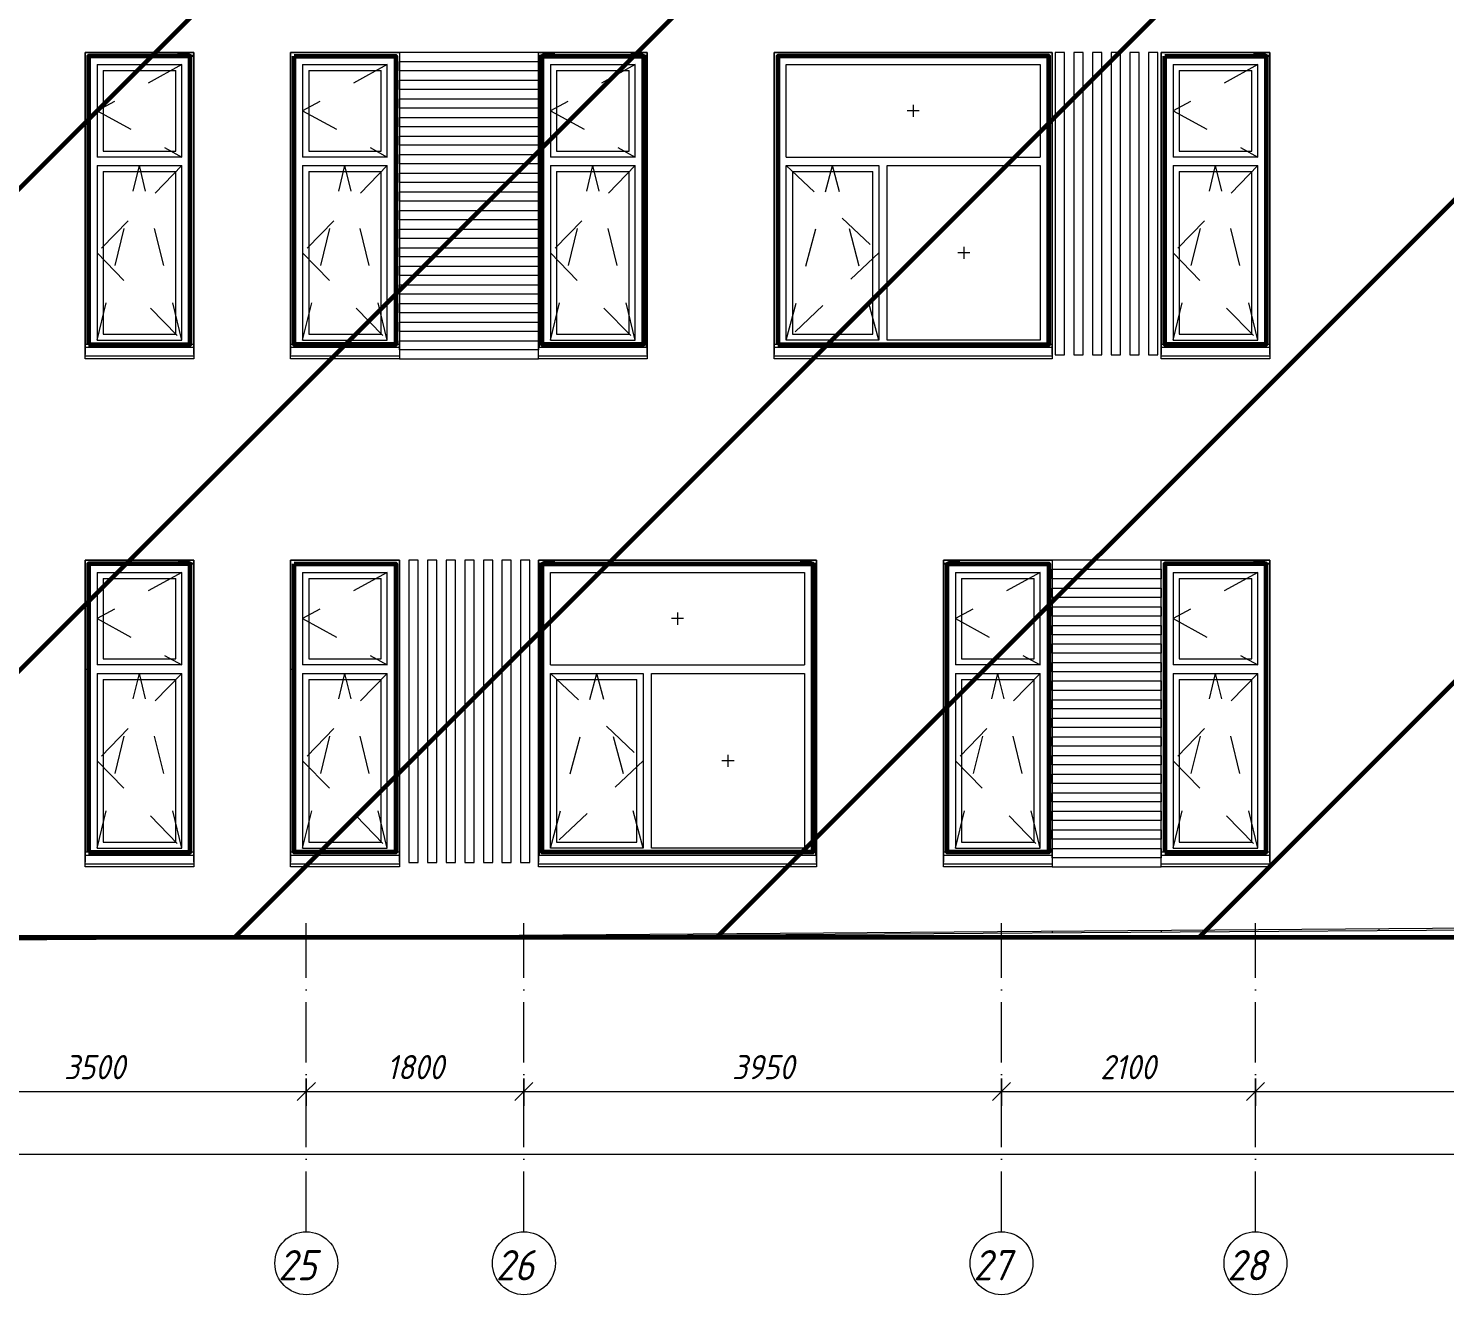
# Model space of a CAD drawing. Header units: millimetres. Extents: x 3914 to 443608, y -156176 to 78197.
# Drawn here: x 129755 to 141469, y -3074 to 7400 of the extents above; entities that cross this region are included whole.
import ezdxf

# ---------------------------------------------------------------- set-up
doc = ezdxf.new("R2010")
doc.units = ezdxf.units.MM
doc.linetypes.add('50_200_ШТРИХ_1Т_ш5_п1_п1_', pattern=[700, 500, -100, 0, -100])
doc.linetypes.add('Штрих', pattern=[635, 317.5, -317.5])
for name, color, linetype, lineweight in [('0) клиннинг', 90, 'Continuous', 60), ('1) Откосы', 102, 'Continuous', 60), ('A-ANNO-DIMS', 7, 'Continuous', 9), ('A-DETL-THIN', 7, 'Continuous', 9), ('A-FLOR', 7, 'Continuous', 9), ('A-GENM', 7, 'Continuous', 9), ('A-GLAZ-1', 7, 'Continuous', 5), ('A-GLAZ-2', 7, 'Штрих', 5), ('A-WALL', 7, 'Continuous', 5), ('I-WALL', 7, 'Continuous', 5), ('S-COLS', 7, 'Continuous', 9), ('Оси', 7, 'Continuous', 9), ('Оси-1', 7, '50_200_ШТРИХ_1Т_ш5_п1_п1_', 9)]:
    doc.layers.add(name, color=color, linetype=linetype, lineweight=lineweight)
doc.styles.add('ISOCPEUR_I_2', font='isocpeui.ttf', dxfattribs={"width": 0.9, "height": 250})
doc.styles.add('ISOCPEUR_I_3', font='isocpeui.ttf', dxfattribs={"width": 0.9, "height": 200})

msp = doc.modelspace()

# ---------------------------------------------------------------- hatches: boundary and pattern name
at = {"layer": '0) клиннинг'}
h = msp.add_hatch(dxfattribs=at)
h.set_pattern_fill('ANSI31', color=256, scale=888)
h.paths.add_polyline_path([(164523.7, 13930), (38834, 13930), (38834, -116.1), (164523.7, -116.1)])

# ---------------------------------------------------------------- linework, layer by layer
msp.add_lwpolyline([(38834, -116.1), (164523.7, -116.1), (164523.7, 13930), (38834, 13930)], close=True, dxfattribs=at)
at = {"layer": '1) Откосы'}
for points in [[(130253.7, 4785), (131093.7, 4785), (131093.7, 7170), (130253.7, 7170)], [(131953.7, 7170), (132793.7, 7170), (132793.7, 4785), (131953.7, 4785)], [(134003.7, 7170), (134843.7, 7170), (134843.7, 4785), (134003.7, 4785)], [(135953.7, 4785), (138193.7, 4785), (138193.7, 7170), (135953.7, 7170)], [(139153.7, 7170), (139993.7, 7170), (139993.7, 4785), (139153.7, 4785)], [(130253.7, 585), (131093.7, 585), (131093.7, 2970), (130253.7, 2970)], [(131953.7, 2970), (132793.7, 2970), (132793.7, 585), (131953.7, 585)], [(134003.7, 2970), (136243.7, 2970), (136243.7, 585), (134003.7, 585)], [(137353.7, 2970), (138193.7, 2970), (138193.7, 585), (137353.7, 585)], [(139153.7, 585), (139993.7, 585), (139993.7, 2970), (139153.7, 2970)]]:
    msp.add_lwpolyline(points, close=True, dxfattribs=at)
at = {"layer": 'A-ANNO-DIMS'}
for p, q in [((132053.7, -1287), (132053.7, -1513.1)), ((132053.7, -1393.1), (132053.7, -1287)), ((132053.7, -1287), (132053.7, -1513.1)), ((132053.7, -1393.1), (132053.7, -1287)), ((133853.7, -1287), (133853.7, -1513.1)), ((133853.7, -1393.1), (133853.7, -1287)), ((133853.7, -1287), (133853.7, -1513.1)), ((133853.7, -1393.1), (133853.7, -1287)), ((137803.7, -1287), (137803.7, -1513.1)), ((137803.7, -1393.1), (137803.7, -1287)), ((137803.7, -1287), (137803.7, -1513.1)), ((137803.7, -1393.1), (137803.7, -1287)), ((139903.7, -1287), (139903.7, -1513.1)), ((139903.7, -1393.1), (139903.7, -1287)), ((139903.7, -1287), (139903.7, -1513.1)), ((139903.7, -1393.1), (139903.7, -1287)), ((128553.7, -1393.1), (132053.7, -1393.1)), ((132053.7, -1393.1), (133853.7, -1393.1)), ((133853.7, -1393.1), (137803.7, -1393.1)), ((137803.7, -1393.1), (139903.7, -1393.1)), ((139903.7, -1393.1), (145003.7, -1393.1)), ((39183.7, -1912.7), (164323.7, -1912.7))]:
    msp.add_line(p, q, dxfattribs=at)
at = {"layer": 'A-ANNO-DIMS', "lineweight": 20}
for p, q in [((132053.7, -1393.1), (131978.7, -1468.1)), ((132053.7, -1393.1), (131978.7, -1468.1)), ((132053.7, -1393.1), (132128.7, -1318.1)), ((132053.7, -1393.1), (132128.7, -1318.1)), ((133853.7, -1393.1), (133778.7, -1468.1)), ((133853.7, -1393.1), (133778.7, -1468.1)), ((133853.7, -1393.1), (133928.7, -1318.1)), ((133853.7, -1393.1), (133928.7, -1318.1)), ((137803.7, -1393.1), (137728.7, -1468.1)), ((137803.7, -1393.1), (137728.7, -1468.1)), ((137803.7, -1393.1), (137878.7, -1318.1)), ((137803.7, -1393.1), (137878.7, -1318.1)), ((139903.7, -1393.1), (139828.7, -1468.1)), ((139903.7, -1393.1), (139828.7, -1468.1)), ((139903.7, -1393.1), (139978.7, -1318.1)), ((139903.7, -1393.1), (139978.7, -1318.1))]:
    msp.add_line(p, q, dxfattribs=at)
at = {"layer": 'A-DETL-THIN'}
msp.add_line((147222.9, -21.3), (128373.7, -150), dxfattribs=at)
at = {"layer": 'A-FLOR'}
msp.add_line((129770.8, -130), (131302.1, -130), dxfattribs=at)
at = {"layer": 'A-GENM'}
for p, q in [((130987.7, 7200), (130987.7, 7195)), ((130987.7, 7195), (131056.5, 7195)), ((131056.5, 7195), (131107.7, 7170)), ((131108.8, 7175), (131057.7, 7200)), ((131107.7, 7170), (131123.7, 7170)), ((131123.7, 7175), (131108.8, 7175)), ((133988.5, 7175), (133973.7, 7175)), ((133973.7, 7170), (133979.7, 7170)), ((133979.7, 7170), (133989.7, 7170)), ((133979.7, 7170), (133979.7, 4758.8)), ((134039.7, 7200), (133988.5, 7175)), ((133989.7, 7170), (134040.8, 7195)), ((134040.8, 7195), (134109.7, 7195)), ((134109.7, 7195), (134109.7, 7200)), ((134737.7, 7200), (134737.7, 7195)), ((134737.7, 7195), (134806.5, 7195)), ((134806.5, 7195), (134857.7, 7170)), ((134858.8, 7175), (134807.7, 7200)), ((134857.7, 7170), (134873.7, 7170)), ((134873.7, 7175), (134858.8, 7175)), ((134867.7, 7170), (134873.7, 7170)), ((134867.7, 4758.8), (134867.7, 7170)), ((139887.7, 7200), (139887.7, 7195)), ((139887.7, 7195), (139956.5, 7195)), ((139956.5, 7195), (140007.7, 7170)), ((140008.8, 7175), (139957.7, 7200)), ((140007.7, 7170), (140023.7, 7170)), ((140023.7, 7175), (140008.8, 7175)), ((130993.7, 3000), (130993.7, 2995)), ((130993.7, 2995), (131062.5, 2995)), ((131062.5, 2995), (131113.7, 2970)), ((131114.8, 2975), (131063.7, 3000)), ((131113.7, 2970), (131123.7, 2970)), ((131123.7, 2975), (131114.8, 2975)), ((133988.5, 2975), (133973.7, 2975)), ((133973.7, 2970), (133979.7, 2970)), ((133979.7, 2970), (133979.7, 558.8)), ((133979.7, 2970), (133989.7, 2970)), ((134039.7, 3000), (133988.5, 2975)), ((133989.7, 2970), (134040.8, 2995)), ((134040.8, 2995), (134109.7, 2995)), ((134109.7, 2995), (134109.7, 3000)), ((136137.7, 3000), (136137.7, 2995)), ((136137.7, 2995), (136206.5, 2995)), ((136206.5, 2995), (136257.7, 2970)), ((136258.8, 2975), (136207.7, 3000)), ((136257.7, 2970), (136273.7, 2970)), ((136273.7, 2975), (136258.8, 2975)), ((136267.7, 2970), (136273.7, 2970)), ((136267.7, 558.8), (136267.7, 2970)), ((137338.5, 2975), (137323.7, 2975)), ((137323.7, 2970), (137339.7, 2970)), ((137389.7, 3000), (137338.5, 2975)), ((137339.7, 2970), (137390.8, 2995)), ((137390.8, 2995), (137459.7, 2995)), ((137459.7, 2995), (137459.7, 3000)), ((139887.7, 3000), (139887.7, 2995)), ((139887.7, 2995), (139956.5, 2995)), ((139956.5, 2995), (140007.7, 2970)), ((140008.8, 2975), (139957.7, 3000)), ((140007.7, 2970), (140023.7, 2970)), ((140023.7, 2975), (140008.8, 2975))]:
    msp.add_line(p, q, dxfattribs=at)
at = {"layer": 'A-GLAZ-1'}
for p, q in [((130223.7, 7200), (130223.7, 4702.5)), ((131123.7, 7200), (130223.7, 7200)), ((130253.7, 4785), (130253.7, 7170)), ((130253.7, 7170), (131093.7, 7170)), ((131093.7, 7170), (131093.7, 4785)), ((131123.7, 4702.5), (131123.7, 7200)), ((131923.7, 7200), (131923.7, 4702.5)), ((132823.7, 7200), (131923.7, 7200)), ((131953.7, 4785), (131953.7, 7170)), ((131953.7, 7170), (132793.7, 7170)), ((132793.7, 7170), (132793.7, 4785)), ((134873.7, 7200), (133973.7, 7200)), ((134003.7, 4785), (134003.7, 7170)), ((134003.7, 7170), (134843.7, 7170)), ((134843.7, 7170), (134843.7, 4785)), ((134873.7, 4702.5), (134873.7, 7200)), ((135923.7, 7200), (135923.7, 4702.5)), ((138223.7, 7200), (135923.7, 7200)), ((135953.7, 7170), (135953.7, 4785)), ((138193.7, 7170), (135953.7, 7170)), ((138193.7, 4785), (138193.7, 7170)), ((138223.7, 4702.5), (138223.7, 7200)), ((139123.7, 7200), (139123.7, 4702.5)), ((140023.7, 7200), (139123.7, 7200)), ((139153.7, 4785), (139153.7, 7170)), ((139153.7, 7170), (139993.7, 7170)), ((139993.7, 7170), (139993.7, 4785)), ((140023.7, 4702.5), (140023.7, 7200)), ((130323.7, 7100), (130323.7, 6335)), ((130323.7, 7100), (131023.7, 7100)), ((130373.7, 7050), (130373.7, 6385)), ((130373.7, 7050), (130973.7, 7050)), ((130973.7, 6385), (130973.7, 7050)), ((131023.7, 6335), (131023.7, 7100)), ((132023.7, 7100), (132023.7, 6335)), ((132023.7, 7100), (132723.7, 7100)), ((132073.7, 7050), (132073.7, 6385)), ((132073.7, 7050), (132673.7, 7050)), ((132673.7, 6385), (132673.7, 7050)), ((132723.7, 6335), (132723.7, 7100)), ((132823.7, 7047.1), (132823.7, 7127)), ((133973.7, 7127), (133973.7, 7047.1)), ((134073.7, 7100), (134073.7, 6335)), ((134073.7, 7100), (134773.7, 7100)), ((134123.7, 7050), (134123.7, 6385)), ((134123.7, 7050), (134723.7, 7050)), ((134723.7, 6385), (134723.7, 7050)), ((134773.7, 6335), (134773.7, 7100)), ((136023.7, 6335), (136023.7, 7100)), ((136023.7, 7100), (138123.7, 7100)), ((138123.7, 7100), (138123.7, 6335)), ((139223.7, 7100), (139223.7, 6335)), ((139223.7, 7100), (139923.7, 7100)), ((139273.7, 7050), (139273.7, 6385)), ((139273.7, 7050), (139873.7, 7050)), ((139873.7, 6385), (139873.7, 7050)), ((139923.7, 6335), (139923.7, 7100)), ((132823.7, 6893.1), (132823.7, 6970.1)), ((133973.7, 6970.1), (133973.7, 6893.1)), ((132823.7, 6739.1), (132823.7, 6816.1)), ((133973.7, 6816.1), (133973.7, 6739.1)), ((132823.7, 6585.1), (132823.7, 6662.1)), ((133973.7, 6662.1), (133973.7, 6585.1)), ((132823.7, 6433.1), (132823.7, 6508.1)), ((133973.7, 6508.1), (133973.7, 6433.1)), ((131023.7, 6335), (130323.7, 6335)), ((130373.7, 6385), (130973.7, 6385)), ((132723.7, 6335), (132023.7, 6335)), ((132073.7, 6385), (132673.7, 6385)), ((132823.7, 6279.1), (132823.7, 6356.1)), ((133973.7, 6356.1), (133973.7, 6279.1)), ((134773.7, 6335), (134073.7, 6335)), ((134123.7, 6385), (134723.7, 6385)), ((136023.7, 6335), (138123.7, 6335)), ((139923.7, 6335), (139223.7, 6335)), ((139273.7, 6385), (139873.7, 6385)), ((130323.7, 6265), (130323.7, 4820)), ((130323.7, 6265), (131023.7, 6265)), ((130373.7, 6215), (130373.7, 4870)), ((130373.7, 6215), (130973.7, 6215)), ((130973.7, 4870), (130973.7, 6215)), ((131023.7, 4820), (131023.7, 6265)), ((132023.7, 6265), (132023.7, 4820)), ((132023.7, 6265), (132723.7, 6265)), ((132073.7, 6215), (132073.7, 4870)), ((132073.7, 6215), (132673.7, 6215)), ((132673.7, 4870), (132673.7, 6215)), ((132723.7, 4820), (132723.7, 6265)), ((134073.7, 6265), (134073.7, 4820)), ((134073.7, 6265), (134773.7, 6265)), ((134123.7, 6215), (134123.7, 4870)), ((134123.7, 6215), (134723.7, 6215)), ((134723.7, 4870), (134723.7, 6215)), ((134773.7, 4820), (134773.7, 6265)), ((136023.7, 4820), (136023.7, 6265)), ((136023.7, 6265), (136788.7, 6265)), ((136073.7, 6215), (136073.7, 4870)), ((136073.7, 6215), (136738.7, 6215)), ((136738.7, 4870), (136738.7, 6215)), ((136788.7, 6265), (136788.7, 4820)), ((136858.7, 4820), (136858.7, 6265)), ((136858.7, 6265), (138123.7, 6265)), ((138123.7, 6265), (138123.7, 4820)), ((139223.7, 6265), (139223.7, 4820)), ((139223.7, 6265), (139923.7, 6265)), ((139273.7, 6215), (139273.7, 4870)), ((139273.7, 6215), (139873.7, 6215)), ((139873.7, 4870), (139873.7, 6215)), ((139923.7, 4820), (139923.7, 6265)), ((132823.7, 6124.5), (132823.7, 6202.1)), ((133973.7, 6202.1), (133973.7, 6124.5)), ((132823.7, 5971.1), (132823.7, 6047.5)), ((133973.7, 6047.5), (133973.7, 5971.1)), ((132823.7, 5816.9), (132823.7, 5894.1)), ((133973.7, 5894.1), (133973.7, 5816.9)), ((132823.7, 5662.9), (132823.7, 5739.9)), ((133973.7, 5739.9), (133973.7, 5662.9)), ((132823.7, 5508.8), (132823.7, 5585.9)), ((133973.7, 5585.9), (133973.7, 5508.8)), ((132823.7, 5355), (132823.7, 5431.8)), ((133973.7, 5431.8), (133973.7, 5355)), ((132823.7, 5201.5), (132823.7, 5278)), ((133973.7, 5278), (133973.7, 5201.5)), ((132823.7, 5047), (132823.7, 5124.5)), ((133973.7, 5124.5), (133973.7, 5047)), ((132823.7, 4893.1), (132823.7, 4970)), ((133973.7, 4970), (133973.7, 4893.1)), ((130323.7, 4820), (131023.7, 4820)), ((130373.7, 4870), (130973.7, 4870)), ((132023.7, 4820), (132723.7, 4820)), ((132073.7, 4870), (132673.7, 4870)), ((132823.7, 4740.4), (132823.7, 4816.1)), ((133973.7, 4816.1), (133973.7, 4740.4)), ((134073.7, 4820), (134773.7, 4820)), ((134123.7, 4870), (134723.7, 4870)), ((136788.7, 4820), (136023.7, 4820)), ((136073.7, 4870), (136738.7, 4870)), ((138123.7, 4820), (136858.7, 4820)), ((139223.7, 4820), (139923.7, 4820)), ((139273.7, 4870), (139873.7, 4870)), ((131123.7, 4785), (130223.7, 4785)), ((131123.7, 4760), (130223.7, 4760)), ((130223.7, 4691), (130223.7, 4702.5)), ((130223.7, 4666), (130223.7, 4691)), ((130223.7, 4691), (131123.7, 4691)), ((131123.7, 4702.5), (131123.7, 4691)), ((131123.7, 4691), (131123.7, 4666)), ((132823.7, 4785), (131923.7, 4785)), ((132823.7, 4760), (131923.7, 4760)), ((131923.7, 4691), (131923.7, 4702.5)), ((131923.7, 4666), (131923.7, 4691)), ((131923.7, 4691), (132823.7, 4691)), ((132823.7, 4695.6), (132823.7, 4691)), ((132823.7, 4691), (132823.7, 4666)), ((133973.7, 4691), (133973.7, 4695.6)), ((133973.7, 4666), (133973.7, 4691)), ((133973.7, 4691), (134873.7, 4691)), ((134867.7, 4785), (133979.7, 4785)), ((134867.7, 4760), (133979.7, 4760)), ((134873.7, 4702.5), (134873.7, 4691)), ((134873.7, 4691), (134873.7, 4666)), ((138223.7, 4785), (135923.7, 4785)), ((138223.7, 4760), (135923.7, 4760)), ((135923.7, 4691), (135923.7, 4702.5)), ((135923.7, 4666), (135923.7, 4691)), ((135923.7, 4691), (138223.7, 4691)), ((138223.7, 4702.5), (138223.7, 4691)), ((138223.7, 4691), (138223.7, 4666)), ((140023.7, 4785), (139123.7, 4785)), ((140023.7, 4760), (139123.7, 4760)), ((139123.7, 4691), (139123.7, 4702.5)), ((139123.7, 4666), (139123.7, 4691)), ((139123.7, 4691), (140023.7, 4691)), ((140023.7, 4702.5), (140023.7, 4691)), ((140023.7, 4691), (140023.7, 4666)), ((131123.7, 4666), (130223.7, 4666)), ((132823.7, 4666), (131923.7, 4666)), ((134873.7, 4666), (133973.7, 4666)), ((138223.7, 4666), (135923.7, 4666)), ((140023.7, 4666), (139123.7, 4666)), ((130223.7, 3000), (130223.7, 502.5)), ((131123.7, 3000), (130223.7, 3000)), ((130253.7, 585), (130253.7, 2970)), ((130253.7, 2970), (131093.7, 2970)), ((131093.7, 2970), (131093.7, 585)), ((131123.7, 502.5), (131123.7, 3000)), ((131923.7, 3000), (131923.7, 502.5)), ((132823.7, 3000), (131923.7, 3000)), ((131953.7, 585), (131953.7, 2970)), ((131953.7, 2970), (132793.7, 2970)), ((132793.7, 2970), (132793.7, 585)), ((132823.7, 502.5), (132823.7, 3000)), ((133973.7, 3000), (133973.7, 502.5)), ((136273.7, 3000), (133973.7, 3000)), ((134003.7, 2970), (134003.7, 585)), ((136243.7, 2970), (134003.7, 2970)), ((136243.7, 585), (136243.7, 2970)), ((136273.7, 502.5), (136273.7, 3000)), ((137323.7, 3000), (137323.7, 502.5)), ((138223.7, 3000), (137323.7, 3000)), ((137353.7, 585), (137353.7, 2970)), ((137353.7, 2970), (138193.7, 2970)), ((138193.7, 2970), (138193.7, 585)), ((140023.7, 3000), (139123.7, 3000)), ((139153.7, 585), (139153.7, 2970)), ((139153.7, 2970), (139993.7, 2970)), ((139993.7, 2970), (139993.7, 585)), ((140023.7, 502.5), (140023.7, 3000)), ((130323.7, 2900), (130323.7, 2135)), ((130323.7, 2900), (131023.7, 2900)), ((130373.7, 2850), (130373.7, 2185)), ((130373.7, 2850), (130973.7, 2850)), ((130973.7, 2185), (130973.7, 2850)), ((131023.7, 2135), (131023.7, 2900)), ((132023.7, 2900), (132023.7, 2135)), ((132023.7, 2900), (132723.7, 2900)), ((132073.7, 2850), (132073.7, 2185)), ((132073.7, 2850), (132673.7, 2850)), ((132673.7, 2185), (132673.7, 2850)), ((132723.7, 2135), (132723.7, 2900)), ((134073.7, 2135), (134073.7, 2900)), ((134073.7, 2900), (136173.7, 2900)), ((136173.7, 2900), (136173.7, 2135)), ((137423.7, 2900), (137423.7, 2135)), ((137423.7, 2900), (138123.7, 2900)), ((137473.7, 2850), (137473.7, 2185)), ((137473.7, 2850), (138073.7, 2850)), ((138073.7, 2185), (138073.7, 2850)), ((138123.7, 2135), (138123.7, 2900)), ((138223.7, 2847.1), (138223.7, 2927)), ((139123.7, 2927), (139123.7, 2847.1)), ((139223.7, 2900), (139223.7, 2135)), ((139223.7, 2900), (139923.7, 2900)), ((139273.7, 2850), (139273.7, 2185)), ((139273.7, 2850), (139873.7, 2850)), ((139873.7, 2185), (139873.7, 2850)), ((139923.7, 2135), (139923.7, 2900)), ((138223.7, 2693.1), (138223.7, 2770.1)), ((139123.7, 2770.1), (139123.7, 2693.1)), ((138223.7, 2539.1), (138223.7, 2616.1)), ((139123.7, 2616.1), (139123.7, 2539.1)), ((138223.7, 2385.1), (138223.7, 2462.1)), ((139123.7, 2462.1), (139123.7, 2385.1)), ((138223.7, 2233.1), (138223.7, 2308.1)), ((139123.7, 2308.1), (139123.7, 2233.1)), ((131023.7, 2135), (130323.7, 2135)), ((130373.7, 2185), (130973.7, 2185)), ((132723.7, 2135), (132023.7, 2135)), ((132073.7, 2185), (132673.7, 2185)), ((134073.7, 2135), (136173.7, 2135)), ((138123.7, 2135), (137423.7, 2135)), ((137473.7, 2185), (138073.7, 2185)), ((138223.7, 2079.1), (138223.7, 2156.1)), ((139123.7, 2156.1), (139123.7, 2079.1)), ((139923.7, 2135), (139223.7, 2135)), ((139273.7, 2185), (139873.7, 2185)), ((130323.7, 2065), (130323.7, 620)), ((130323.7, 2065), (131023.7, 2065)), ((130373.7, 2015), (130373.7, 670)), ((130373.7, 2015), (130973.7, 2015)), ((130973.7, 670), (130973.7, 2015)), ((131023.7, 620), (131023.7, 2065)), ((132023.7, 2065), (132023.7, 620)), ((132023.7, 2065), (132723.7, 2065)), ((132073.7, 2015), (132073.7, 670)), ((132073.7, 2015), (132673.7, 2015)), ((132673.7, 670), (132673.7, 2015)), ((132723.7, 620), (132723.7, 2065)), ((134073.7, 620), (134073.7, 2065)), ((134073.7, 2065), (134838.7, 2065)), ((134123.7, 2015), (134123.7, 670)), ((134123.7, 2015), (134788.7, 2015)), ((134788.7, 670), (134788.7, 2015)), ((134838.7, 2065), (134838.7, 620)), ((134908.7, 620), (134908.7, 2065)), ((134908.7, 2065), (136173.7, 2065)), ((136173.7, 2065), (136173.7, 620)), ((137423.7, 2065), (137423.7, 620)), ((137423.7, 2065), (138123.7, 2065)), ((137473.7, 2015), (137473.7, 670)), ((137473.7, 2015), (138073.7, 2015)), ((138073.7, 670), (138073.7, 2015)), ((138123.7, 620), (138123.7, 2065)), ((138223.7, 1924.5), (138223.7, 2002.1)), ((139123.7, 2002.1), (139123.7, 1924.5)), ((139223.7, 2065), (139223.7, 620)), ((139223.7, 2065), (139923.7, 2065)), ((139273.7, 2015), (139273.7, 670)), ((139273.7, 2015), (139873.7, 2015)), ((139873.7, 670), (139873.7, 2015)), ((139923.7, 620), (139923.7, 2065)), ((138223.7, 1771.1), (138223.7, 1847.5)), ((139123.7, 1847.5), (139123.7, 1771.1)), ((138223.7, 1616.9), (138223.7, 1694.1)), ((139123.7, 1694.1), (139123.7, 1616.9)), ((138223.7, 1462.9), (138223.7, 1539.9)), ((139123.7, 1539.9), (139123.7, 1462.9)), ((138223.7, 1308.8), (138223.7, 1385.9)), ((139123.7, 1385.9), (139123.7, 1308.8)), ((138223.7, 1155), (138223.7, 1231.8)), ((139123.7, 1231.8), (139123.7, 1155)), ((138223.7, 1001.5), (138223.7, 1078)), ((139123.7, 1078), (139123.7, 1001.5)), ((138223.7, 847), (138223.7, 924.5)), ((139123.7, 924.5), (139123.7, 847)), ((138223.7, 693.1), (138223.7, 770)), ((139123.7, 770), (139123.7, 693.1)), ((130323.7, 620), (131023.7, 620)), ((130373.7, 670), (130973.7, 670)), ((132023.7, 620), (132723.7, 620)), ((132073.7, 670), (132673.7, 670)), ((134838.7, 620), (134073.7, 620)), ((134123.7, 670), (134788.7, 670)), ((136173.7, 620), (134908.7, 620)), ((137423.7, 620), (138123.7, 620)), ((137473.7, 670), (138073.7, 670)), ((138223.7, 540.4), (138223.7, 616.1)), ((139123.7, 616.1), (139123.7, 540.4)), ((139223.7, 620), (139923.7, 620)), ((139273.7, 670), (139873.7, 670)), ((131123.7, 585), (130223.7, 585)), ((131123.7, 560), (130223.7, 560)), ((130223.7, 491), (130223.7, 502.5)), ((130223.7, 466), (130223.7, 491)), ((130223.7, 491), (131123.7, 491)), ((131123.7, 502.5), (131123.7, 491)), ((131123.7, 491), (131123.7, 466)), ((132823.7, 585), (131923.7, 585)), ((132823.7, 560), (131923.7, 560)), ((131923.7, 491), (131923.7, 502.5)), ((131923.7, 466), (131923.7, 491)), ((131923.7, 491), (132823.7, 491)), ((132823.7, 502.5), (132823.7, 491)), ((132823.7, 491), (132823.7, 466)), ((133973.7, 491), (133973.7, 502.5)), ((133973.7, 466), (133973.7, 491)), ((133973.7, 491), (136273.7, 491)), ((136267.7, 585), (133979.7, 585)), ((136267.7, 560), (133979.7, 560)), ((136273.7, 502.5), (136273.7, 491)), ((136273.7, 491), (136273.7, 466)), ((138223.7, 585), (137323.7, 585)), ((138223.7, 560), (137323.7, 560)), ((137323.7, 491), (137323.7, 502.5)), ((137323.7, 466), (137323.7, 491)), ((137323.7, 491), (138223.7, 491)), ((138223.7, 495.6), (138223.7, 491)), ((138223.7, 491), (138223.7, 466)), ((140023.7, 585), (139123.7, 585)), ((140023.7, 560), (139123.7, 560)), ((139123.7, 491), (139123.7, 495.6)), ((139123.7, 466), (139123.7, 491)), ((139123.7, 491), (140023.7, 491)), ((140023.7, 502.5), (140023.7, 491)), ((140023.7, 491), (140023.7, 466)), ((131123.7, 466), (130223.7, 466)), ((132823.7, 466), (131923.7, 466)), ((136273.7, 466), (133973.7, 466)), ((138223.7, 466), (137323.7, 466)), ((140023.7, 466), (139123.7, 466))]:
    msp.add_line(p, q, dxfattribs=at)
at = {"layer": 'A-GLAZ-2'}
for p, q in [((131023.7, 7100), (130323.7, 6717.5)), ((132723.7, 7100), (132023.7, 6717.5)), ((134773.7, 7100), (134073.7, 6717.5)), ((139923.7, 7100), (139223.7, 6717.5)), ((130323.7, 6717.5), (131023.7, 6335)), ((132023.7, 6717.5), (132723.7, 6335)), ((134073.7, 6717.5), (134773.7, 6335)), ((137123.7, 6717.5), (137023.7, 6717.5)), ((137073.7, 6767.5), (137073.7, 6667.5)), ((139223.7, 6717.5), (139923.7, 6335)), ((130323.7, 4820), (130673.7, 6265)), ((131023.7, 6265), (130323.7, 5542.5)), ((131023.7, 4820), (130673.7, 6265)), ((132023.7, 4820), (132373.7, 6265)), ((132723.7, 6265), (132023.7, 5542.5)), ((132723.7, 4820), (132373.7, 6265)), ((134073.7, 4820), (134423.7, 6265)), ((134773.7, 6265), (134073.7, 5542.5)), ((134773.7, 4820), (134423.7, 6265)), ((136023.7, 4820), (136406.2, 6265)), ((136023.7, 6265), (136788.7, 5542.5)), ((136788.7, 4820), (136406.2, 6265)), ((139223.7, 4820), (139573.7, 6265)), ((139923.7, 6265), (139223.7, 5542.5)), ((139923.7, 4820), (139573.7, 6265)), ((130323.7, 5542.5), (131023.7, 4820)), ((132023.7, 5542.5), (132723.7, 4820)), ((134073.7, 5542.5), (134773.7, 4820)), ((136788.7, 5542.5), (136023.7, 4820)), ((137541.2, 5542.5), (137441.2, 5542.5)), ((137491.2, 5592.5), (137491.2, 5492.5)), ((139223.7, 5542.5), (139923.7, 4820)), ((131023.7, 2900), (130323.7, 2517.5)), ((132723.7, 2900), (132023.7, 2517.5)), ((138123.7, 2900), (137423.7, 2517.5)), ((139923.7, 2900), (139223.7, 2517.5)), ((130323.7, 2517.5), (131023.7, 2135)), ((132023.7, 2517.5), (132723.7, 2135)), ((135173.7, 2517.5), (135073.7, 2517.5)), ((135123.7, 2567.5), (135123.7, 2467.5)), ((137423.7, 2517.5), (138123.7, 2135)), ((139223.7, 2517.5), (139923.7, 2135)), ((130323.7, 620), (130673.7, 2065)), ((131023.7, 2065), (130323.7, 1342.5)), ((131023.7, 620), (130673.7, 2065)), ((132023.7, 620), (132373.7, 2065)), ((132723.7, 2065), (132023.7, 1342.5)), ((132723.7, 620), (132373.7, 2065)), ((134073.7, 620), (134456.2, 2065)), ((134073.7, 2065), (134838.7, 1342.5)), ((134838.7, 620), (134456.2, 2065)), ((137423.7, 620), (137773.7, 2065)), ((138123.7, 2065), (137423.7, 1342.5)), ((138123.7, 620), (137773.7, 2065)), ((139223.7, 620), (139573.7, 2065)), ((139923.7, 2065), (139223.7, 1342.5)), ((139923.7, 620), (139573.7, 2065)), ((130323.7, 1342.5), (131023.7, 620)), ((132023.7, 1342.5), (132723.7, 620)), ((134838.7, 1342.5), (134073.7, 620)), ((135591.2, 1342.5), (135491.2, 1342.5)), ((135541.2, 1392.5), (135541.2, 1292.5)), ((137423.7, 1342.5), (138123.7, 620)), ((139223.7, 1342.5), (139923.7, 620))]:
    msp.add_line(p, q, dxfattribs=at)
at = {"layer": 'A-WALL'}
for p, q in [((130223.7, 7200), (131123.7, 7200)), ((130223.7, 4702.5), (130223.7, 7200)), ((131123.7, 7200), (131123.7, 4702.5)), ((131923.7, 4702.5), (131923.7, 7200)), ((131923.7, 7200), (132823.7, 7200)), ((133973.7, 7200), (134873.7, 7200)), ((134873.7, 7200), (134873.7, 4702.5)), ((135923.7, 4702.5), (135923.7, 7200)), ((135923.7, 7200), (138223.7, 7200)), ((138223.7, 7200), (138223.7, 4702.5)), ((139123.7, 7200), (140023.7, 7200)), ((139123.7, 4702.5), (139123.7, 7200)), ((140023.7, 7200), (140023.7, 4702.5)), ((132823.7, 7127), (132823.7, 7047.1)), ((133973.7, 7047.1), (133973.7, 7127)), ((132823.7, 6970.1), (132823.7, 6893.1)), ((133973.7, 6893.1), (133973.7, 6970.1)), ((132823.7, 6816.1), (132823.7, 6739.1)), ((133973.7, 6739.1), (133973.7, 6816.1)), ((132823.7, 6662.1), (132823.7, 6585.1)), ((133973.7, 6585.1), (133973.7, 6662.1)), ((132823.7, 6508.1), (132823.7, 6433.1)), ((133973.7, 6433.1), (133973.7, 6508.1)), ((132823.7, 6356.1), (132823.7, 6279.1)), ((133973.7, 6279.1), (133973.7, 6356.1)), ((132823.7, 6202.1), (132823.7, 6124.5)), ((133973.7, 6124.5), (133973.7, 6202.1)), ((132823.7, 6047.5), (132823.7, 5971.1)), ((133973.7, 5971.1), (133973.7, 6047.5)), ((132823.7, 5894.1), (132823.7, 5816.9)), ((133973.7, 5816.9), (133973.7, 5894.1)), ((132823.7, 5739.9), (132823.7, 5662.9)), ((133973.7, 5662.9), (133973.7, 5739.9)), ((132823.7, 5585.9), (132823.7, 5508.8)), ((133973.7, 5508.8), (133973.7, 5585.9)), ((132823.7, 5431.8), (132823.7, 5355)), ((133973.7, 5355), (133973.7, 5431.8)), ((132823.7, 5278), (132823.7, 5201.5)), ((133973.7, 5201.5), (133973.7, 5278)), ((132823.7, 5124.5), (132823.7, 5047)), ((133973.7, 5047), (133973.7, 5124.5)), ((132823.7, 4970), (132823.7, 4893.1)), ((133973.7, 4893.1), (133973.7, 4970)), ((132823.7, 4816.1), (132823.7, 4740.4)), ((133973.7, 4740.4), (133973.7, 4816.1)), ((130223.7, 3000), (131123.7, 3000)), ((130223.7, 502.5), (130223.7, 3000)), ((131123.7, 3000), (131123.7, 502.5)), ((131923.7, 3000), (132823.7, 3000)), ((131923.7, 502.5), (131923.7, 3000)), ((132823.7, 3000), (132823.7, 502.5)), ((133973.7, 3000), (136273.7, 3000)), ((133973.7, 502.5), (133973.7, 3000)), ((136273.7, 3000), (136273.7, 502.5)), ((137323.7, 502.5), (137323.7, 3000)), ((137323.7, 3000), (138223.7, 3000)), ((139123.7, 3000), (140023.7, 3000)), ((140023.7, 3000), (140023.7, 502.5)), ((138223.7, 2927), (138223.7, 2847.1)), ((139123.7, 2847.1), (139123.7, 2927)), ((138223.7, 2770.1), (138223.7, 2693.1)), ((139123.7, 2693.1), (139123.7, 2770.1)), ((138223.7, 2616.1), (138223.7, 2539.1)), ((139123.7, 2539.1), (139123.7, 2616.1)), ((138223.7, 2462.1), (138223.7, 2385.1)), ((139123.7, 2385.1), (139123.7, 2462.1)), ((138223.7, 2308.1), (138223.7, 2233.1)), ((139123.7, 2233.1), (139123.7, 2308.1)), ((138223.7, 2156.1), (138223.7, 2079.1)), ((139123.7, 2079.1), (139123.7, 2156.1)), ((138223.7, 2002.1), (138223.7, 1924.5)), ((139123.7, 1924.5), (139123.7, 2002.1)), ((138223.7, 1847.5), (138223.7, 1771.1)), ((139123.7, 1771.1), (139123.7, 1847.5)), ((138223.7, 1694.1), (138223.7, 1616.9)), ((139123.7, 1616.9), (139123.7, 1694.1)), ((138223.7, 1539.9), (138223.7, 1462.9)), ((139123.7, 1462.9), (139123.7, 1539.9)), ((138223.7, 1385.9), (138223.7, 1308.8)), ((139123.7, 1308.8), (139123.7, 1385.9)), ((138223.7, 1231.8), (138223.7, 1155)), ((139123.7, 1155), (139123.7, 1231.8)), ((138223.7, 1078), (138223.7, 1001.5)), ((139123.7, 1001.5), (139123.7, 1078)), ((138223.7, 924.5), (138223.7, 847)), ((139123.7, 847), (139123.7, 924.5)), ((138223.7, 770), (138223.7, 693.1)), ((139123.7, 693.1), (139123.7, 770)), ((138223.7, 616.1), (138223.7, 540.4)), ((139123.7, 540.4), (139123.7, 616.1)), ((128373.7, -140.4), (147218.7, 0))]:
    msp.add_line(p, q, dxfattribs=at)
at = {"layer": 'I-WALL'}
for p, q in [((133973.7, 7200), (132823.7, 7200)), ((132823.7, 7200), (132823.7, 7127)), ((133973.7, 7127), (133973.7, 7200)), ((138325.4, 7200), (138248.4, 7200)), ((138248.4, 7200), (138248.4, 4700)), ((138325.4, 4700), (138325.4, 7200)), ((138479.4, 7200), (138402.4, 7200)), ((138402.4, 7200), (138402.4, 4700)), ((138479.4, 4700), (138479.4, 7200)), ((138633.4, 7200), (138556.4, 7200)), ((138556.4, 7200), (138556.4, 4700)), ((138633.4, 4700), (138633.4, 7200)), ((138787.4, 7200), (138710.4, 7200)), ((138710.4, 7200), (138710.4, 4700)), ((138787.4, 4700), (138787.4, 7200)), ((138941.4, 7200), (138864.4, 7200)), ((138864.4, 7200), (138864.4, 4700)), ((138941.4, 4700), (138941.4, 7200)), ((139095.4, 7200), (139018.4, 7200)), ((139018.4, 7200), (139018.4, 4700)), ((139095.4, 4700), (139095.4, 7200)), ((132823.7, 7127), (133973.7, 7127)), ((133973.7, 7047.1), (132823.7, 7047.1)), ((132823.7, 7047.1), (132823.7, 6970.1)), ((133973.7, 6970.1), (133973.7, 7047.1)), ((132823.7, 6970.1), (133973.7, 6970.1)), ((133973.7, 6893.1), (132823.7, 6893.1)), ((132823.7, 6893.1), (132823.7, 6816.1)), ((132823.7, 6816.1), (133973.7, 6816.1)), ((133973.7, 6816.1), (133973.7, 6893.1)), ((133973.7, 6739.1), (132823.7, 6739.1)), ((132823.7, 6739.1), (132823.7, 6662.1)), ((133973.7, 6662.1), (133973.7, 6739.1)), ((132823.7, 6662.1), (133973.7, 6662.1)), ((133973.7, 6585.1), (132823.7, 6585.1)), ((132823.7, 6585.1), (132823.7, 6508.1)), ((133973.7, 6508.1), (133973.7, 6585.1)), ((132823.7, 6508.1), (133973.7, 6508.1)), ((133973.7, 6433.1), (132823.7, 6433.1)), ((132823.7, 6433.1), (132823.7, 6356.1)), ((132823.7, 6356.1), (133973.7, 6356.1)), ((133973.7, 6356.1), (133973.7, 6433.1)), ((133973.7, 6279.1), (132823.7, 6279.1)), ((132823.7, 6279.1), (132823.7, 6202.1)), ((133973.7, 6202.1), (133973.7, 6279.1)), ((132823.7, 6202.1), (133973.7, 6202.1)), ((133973.7, 6124.5), (132823.7, 6124.5)), ((132823.7, 6124.5), (132823.7, 6047.5)), ((133973.7, 6047.5), (133973.7, 6124.5)), ((132823.7, 6047.5), (133973.7, 6047.5)), ((133973.7, 5971.1), (132823.7, 5971.1)), ((132823.7, 5971.1), (132823.7, 5894.1)), ((132823.7, 5894.1), (133973.7, 5894.1)), ((133973.7, 5894.1), (133973.7, 5971.1)), ((133973.7, 5816.9), (132823.7, 5816.9)), ((132823.7, 5816.9), (132823.7, 5739.9)), ((132823.7, 5739.9), (133973.7, 5739.9)), ((133973.7, 5739.9), (133973.7, 5816.9)), ((133973.7, 5662.9), (132823.7, 5662.9)), ((132823.7, 5662.9), (132823.7, 5585.9)), ((133973.7, 5585.9), (133973.7, 5662.9)), ((132823.7, 5585.9), (133973.7, 5585.9)), ((133973.7, 5508.8), (132823.7, 5508.8)), ((132823.7, 5508.8), (132823.7, 5431.8)), ((133973.7, 5431.8), (133973.7, 5508.8)), ((132823.7, 5431.8), (133973.7, 5431.8)), ((133973.7, 5355), (132823.7, 5355)), ((132823.7, 5355), (132823.7, 5278)), ((132823.7, 5278), (133973.7, 5278)), ((133973.7, 5278), (133973.7, 5355)), ((133973.7, 5201.5), (132823.7, 5201.5)), ((132823.7, 5201.5), (132823.7, 5124.5)), ((133973.7, 5124.5), (133973.7, 5201.5)), ((132823.7, 5124.5), (133973.7, 5124.5)), ((133973.7, 5047), (132823.7, 5047)), ((132823.7, 5047), (132823.7, 4970)), ((133973.7, 4970), (133973.7, 5047)), ((132823.7, 4970), (133973.7, 4970)), ((133973.7, 4893.1), (132823.7, 4893.1)), ((132823.7, 4893.1), (132823.7, 4816.1)), ((132823.7, 4816.1), (133973.7, 4816.1)), ((133973.7, 4816.1), (133973.7, 4893.1)), ((133973.7, 4740.4), (132823.7, 4740.4)), ((132823.7, 4740.4), (132823.7, 4695.6)), ((133973.7, 4695.6), (133973.7, 4740.4)), ((138248.4, 4700), (138325.4, 4700)), ((138402.4, 4700), (138479.4, 4700)), ((138556.4, 4700), (138633.4, 4700)), ((138710.4, 4700), (138787.4, 4700)), ((138864.4, 4700), (138941.4, 4700)), ((139018.4, 4700), (139095.4, 4700)), ((132823.7, 4666), (133973.7, 4666)), ((132979.2, 3000), (132902.2, 3000)), ((132902.2, 3000), (132902.2, 500)), ((132979.2, 500), (132979.2, 3000)), ((133133.2, 3000), (133056.2, 3000)), ((133056.2, 3000), (133056.2, 500)), ((133133.2, 500), (133133.2, 3000)), ((133287.2, 3000), (133210.2, 3000)), ((133210.2, 3000), (133210.2, 500)), ((133287.2, 500), (133287.2, 3000)), ((133441.2, 3000), (133364.2, 3000)), ((133364.2, 3000), (133364.2, 500)), ((133441.2, 500), (133441.2, 3000)), ((133595.2, 3000), (133518.2, 3000)), ((133518.2, 3000), (133518.2, 500)), ((133595.2, 500), (133595.2, 3000)), ((133749.2, 3000), (133672.2, 3000)), ((133672.2, 3000), (133672.2, 500)), ((133749.2, 500), (133749.2, 3000)), ((133903.2, 3000), (133826.2, 3000)), ((133826.2, 3000), (133826.2, 500)), ((133903.2, 500), (133903.2, 3000)), ((139123.7, 3000), (138223.7, 3000)), ((138223.7, 3000), (138223.7, 2927)), ((139123.7, 2927), (139123.7, 3000)), ((138223.7, 2927), (139123.7, 2927)), ((139123.7, 2847.1), (138223.7, 2847.1)), ((138223.7, 2847.1), (138223.7, 2770.1)), ((139123.7, 2770.1), (139123.7, 2847.1)), ((138223.7, 2770.1), (139123.7, 2770.1)), ((139123.7, 2693.1), (138223.7, 2693.1)), ((138223.7, 2693.1), (138223.7, 2616.1)), ((138223.7, 2616.1), (139123.7, 2616.1)), ((139123.7, 2616.1), (139123.7, 2693.1)), ((139123.7, 2539.1), (138223.7, 2539.1)), ((138223.7, 2539.1), (138223.7, 2462.1)), ((138223.7, 2462.1), (139123.7, 2462.1)), ((139123.7, 2462.1), (139123.7, 2539.1)), ((139123.7, 2385.1), (138223.7, 2385.1)), ((138223.7, 2385.1), (138223.7, 2308.1)), ((139123.7, 2308.1), (139123.7, 2385.1)), ((138223.7, 2308.1), (139123.7, 2308.1)), ((139123.7, 2233.1), (138223.7, 2233.1)), ((138223.7, 2233.1), (138223.7, 2156.1)), ((139123.7, 2156.1), (139123.7, 2233.1)), ((138223.7, 2156.1), (139123.7, 2156.1)), ((130223.7, 2100), (130253.7, 2100)), ((131923.7, 2100), (131953.7, 2100)), ((139123.7, 2079.1), (138223.7, 2079.1)), ((138223.7, 2079.1), (138223.7, 2002.1)), ((138223.7, 2002.1), (139123.7, 2002.1)), ((139123.7, 2002.1), (139123.7, 2079.1)), ((139123.7, 1924.5), (138223.7, 1924.5)), ((138223.7, 1924.5), (138223.7, 1847.5)), ((139123.7, 1847.5), (139123.7, 1924.5)), ((138223.7, 1847.5), (139123.7, 1847.5)), ((139123.7, 1771.1), (138223.7, 1771.1)), ((138223.7, 1771.1), (138223.7, 1694.1)), ((139123.7, 1694.1), (139123.7, 1771.1)), ((138223.7, 1694.1), (139123.7, 1694.1)), ((139123.7, 1616.9), (138223.7, 1616.9)), ((138223.7, 1616.9), (138223.7, 1539.9)), ((138223.7, 1539.9), (139123.7, 1539.9)), ((139123.7, 1539.9), (139123.7, 1616.9)), ((139123.7, 1462.9), (138223.7, 1462.9)), ((138223.7, 1462.9), (138223.7, 1385.9)), ((139123.7, 1385.9), (139123.7, 1462.9)), ((138223.7, 1385.9), (139123.7, 1385.9)), ((139123.7, 1308.8), (138223.7, 1308.8)), ((138223.7, 1308.8), (138223.7, 1231.8)), ((139123.7, 1231.8), (139123.7, 1308.8)), ((138223.7, 1231.8), (139123.7, 1231.8)), ((139123.7, 1155), (138223.7, 1155)), ((138223.7, 1155), (138223.7, 1078)), ((138223.7, 1078), (139123.7, 1078)), ((139123.7, 1078), (139123.7, 1155)), ((139123.7, 1001.5), (138223.7, 1001.5)), ((138223.7, 1001.5), (138223.7, 924.5)), ((139123.7, 924.5), (139123.7, 1001.5)), ((138223.7, 924.5), (139123.7, 924.5)), ((139123.7, 847), (138223.7, 847)), ((138223.7, 847), (138223.7, 770)), ((139123.7, 770), (139123.7, 847)), ((138223.7, 770), (139123.7, 770)), ((139123.7, 693.1), (138223.7, 693.1)), ((138223.7, 693.1), (138223.7, 616.1)), ((138223.7, 616.1), (139123.7, 616.1)), ((139123.7, 616.1), (139123.7, 693.1)), ((132902.2, 500), (132979.2, 500)), ((133056.2, 500), (133133.2, 500)), ((133210.2, 500), (133287.2, 500)), ((133364.2, 500), (133441.2, 500)), ((133518.2, 500), (133595.2, 500)), ((133672.2, 500), (133749.2, 500)), ((133826.2, 500), (133903.2, 500)), ((139123.7, 540.4), (138223.7, 540.4)), ((138223.7, 540.4), (138223.7, 495.6)), ((139123.7, 495.6), (139123.7, 540.4)), ((138223.7, 466), (139123.7, 466)), ((130223.7, -126.6), (130223.7, -130))]:
    msp.add_line(p, q, dxfattribs=at)
at = {"layer": 'S-COLS'}
for p, q in [((132823.7, -107.3), (132823.7, -119.6)), ((133723.7, -100.5), (133723.7, -113.5)), ((138223.7, -67), (138223.7, -82.7)), ((139123.7, -60.3), (139123.7, -76.6)), ((140923.7, -46.9), (140923.7, -64.3))]:
    msp.add_line(p, q, dxfattribs=at)
at = {"layer": 'Оси'}
for centre in [(132053.7, -2813.6), (133853.7, -2813.6), (137803.7, -2813.6), (139903.7, -2813.6)]:
    msp.add_circle(centre, 260, dxfattribs=at)
at = {"layer": 'Оси-1'}
for p, q in [((132053.7, -2553.6), (132053.7, 0)), ((133853.7, -2553.6), (133853.7, 0)), ((137803.7, -2553.6), (137803.7, 0)), ((139903.7, -2553.6), (139903.7, 0))]:
    msp.add_line(p, q, dxfattribs=at)

# ---------------------------------------------------------------- texts
at = {"layer": 'Оси', "style": 'ISOCPEUR_I_2', "width": 0.9}
for s, p in [('25', (131822, -2954.8)), ('26', (133622, -2954.8)), ('27', (137572, -2954.8)), ('28', (139672, -2954.8))]:
    msp.add_text(s, height=250, dxfattribs=at).set_placement(p)

# ---------------------------------------------------------------- next in the draw order: texts
at = {"layer": 'A-ANNO-DIMS', "char_height": 200, "attachment_point": 1, "line_spacing_factor": 1.149209, "style": 'ISOCPEUR_I_3', "bg_fill": 3, "box_fill_scale": 1.25, "bg_fill_color": 256, "bg_fill_true_color": 13158600, "bg_fill_transparency": 0}
for s, insert, width in [('3500', (130050.8, -1091.8), 606.782), ('1800', (132720, -1091.8), 560.814), ('3950', (135575.8, -1091.8), 606.782), ('2100', (138620, -1091.8), 560.814)]:
    msp.add_mtext(s, dxfattribs=dict(at, insert=insert, width=width))

doc.saveas('drawing.dxf')
